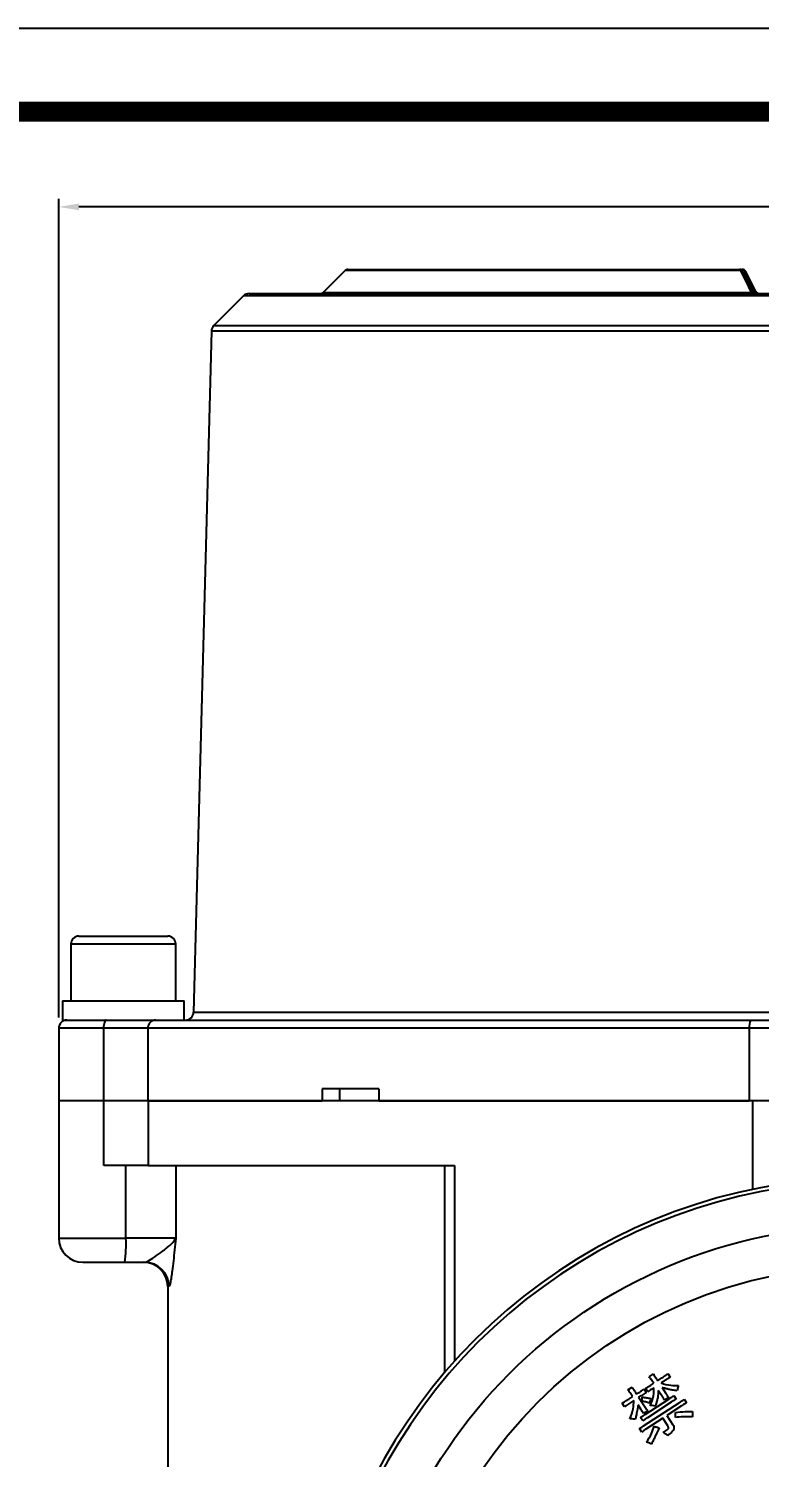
# Model space of a CAD drawing. Header units: millimetres. Extents: x 7829 to 9013, y 2050 to 2917.
# Drawn here: x 8599.3 to 8689.8, y 2739.6 to 2916.6 of the extents above; entities that cross this region are included whole.
import ezdxf

# ---------------------------------------------------------------- set-up
doc = ezdxf.new("R2010")
doc.units = ezdxf.units.MM
doc.layers.add('AM_5', color=3, linetype='Continuous', lineweight=25)
doc.styles.add('工程字', font='gbenor.shx', dxfattribs={"width": 0.707, "bigfont": 'hztxt.shx'})
doc.dimstyles.new('AM_GB$0', dxfattribs={"dimtxt": 3.5, "dimasz": 2.5, "dimexe": 1, "dimexo": 1, "dimgap": 0.5, "dimtad": 1, "dimdsep": 46, "dimtxsty": '工程字', "dimcen": 0, "dimclrd": 256, "dimclre": 256, "dimclrt": 2, "dimadec": 0, "dimazin": 2, "dimtp": 0.1, "dimtm": 0.1, "dimtfac": 0.71, "dimtmove": 0, "dimatfit": 3, "dimfxl": 0, "dimlwd": -1, "dimlwe": -1, "dimarcsym": 0})

# ---------------------------------------------------------------- blocks, each defined once
blk = doc.blocks.new('*D31')
at = {"layer": 'AM_5', "transparency": 16777216}
for p, q in [((8602.99, 2794.08), (8602.99, 2895.52)), ((8818.97, 2894.52), (8605.49, 2894.52)), ((8821.47, 2726.28), (8821.47, 2895.52))]:
    blk.add_line(p, q, dxfattribs=at)
for points in [[(8605.49, 2894.94), (8605.49, 2894.11), (8602.99, 2894.52)], [(8818.97, 2894.94), (8818.97, 2894.11), (8821.47, 2894.52)]]:
    blk.add_solid(points, dxfattribs=at)
at = {"layer": 'Defpoints', "color": 0}
for p in [(8602.99, 2894.52), (8602.99, 2793.08), (8821.47, 2725.28)]:
    blk.add_point(p, dxfattribs=at)
at = {"layer": 'AM_5', "color": 2, "transparency": 16777216, "insert": (8710.95, 2897.52), "char_height": 5, "attachment_point": 5, "style": '工程字'}
blk.add_mtext('215', dxfattribs=at)

msp = doc.modelspace()

# ---------------------------------------------------------------- linework, layer by layer
msp.add_line((9012.977, 2916.611), (7829.102, 2916.611))
at = {"color": 7, "linetype": 'Continuous', "lineweight": 25}
for p, q in [((8638.463, 2886.632), (8638.462, 2886.633)), ((8687.464, 2886.632), (8638.463, 2886.632)), ((8638.815, 2886.779), (8687.316, 2886.779)), ((8687.316, 2886.779), (8687.632, 2886.779)), ((8688.98, 2884.062), (8687.766, 2886.506)), ((8688.063, 2886.279), (8687.879, 2886.279)), ((8689.318, 2884.059), (8688.08, 2886.509)), ((8626.573, 2883.779), (8709.605, 2883.779)), ((8635.746, 2883.925), (8688.812, 2883.925)), ((8688.872, 2884.279), (8689.076, 2884.279)), ((8625.866, 2883.486), (8622.198, 2879.818)), ((8709.666, 2883.486), (8625.866, 2883.486)), ((8621.906, 2879.137), (8619.696, 2794.753)), ((8709.669, 2879.137), (8621.906, 2879.137)), ((8622.198, 2879.818), (8709.645, 2879.818)), ((8605.492, 2804.179), (8616.492, 2804.179)), ((8604.492, 2803.179), (8604.492, 2796.179)), ((8617.492, 2803.179), (8604.492, 2803.179)), ((8617.492, 2796.179), (8617.492, 2803.179)), ((8603.452, 2796.179), (8603.452, 2793.779)), ((8603.452, 2796.179), (8618.532, 2796.179)), ((8618.532, 2793.779), (8618.532, 2796.179)), ((8603.452, 2793.779), (8610.769, 2793.779)), ((8610.769, 2793.779), (8615.008, 2793.779)), ((8615.008, 2793.779), (8688.685, 2793.779)), ((8619.696, 2794.753), (8694.985, 2794.753)), ((8688.685, 2793.779), (8694.985, 2793.779)), ((8602.992, 2792.779), (8602.992, 2783.779)), ((8608.551, 2792.779), (8602.992, 2792.779)), ((8614.019, 2792.779), (8608.551, 2792.779)), ((8608.551, 2792.779), (8608.551, 2783.779)), ((8688.525, 2792.779), (8614.019, 2792.779)), ((8614.019, 2792.779), (8614.019, 2783.779)), ((8694.882, 2792.779), (8688.525, 2792.779)), ((8688.525, 2792.779), (8688.525, 2783.779)), ((8635.611, 2785.279), (8635.611, 2783.779)), ((8642.646, 2785.279), (8635.611, 2785.279)), ((8637.746, 2785.279), (8637.746, 2783.779)), ((8642.646, 2785.279), (8642.646, 2783.779)), ((8602.991, 2783.779), (8602.991, 2766.779)), ((8608.589, 2775.779), (8608.589, 2783.779)), ((8614.019, 2783.779), (8635.611, 2783.779)), ((8614.089, 2783.779), (8614.089, 2775.779)), ((8642.646, 2783.779), (8688.525, 2783.779)), ((8694.882, 2783.779), (8688.525, 2783.779)), ((8688.975, 2772.83), (8688.975, 2783.779)), ((8611.313, 2766.779), (8611.313, 2775.779)), ((8617.486, 2775.779), (8617.486, 2766.779)), ((8650.801, 2750.146), (8650.801, 2775.779)), ((8651.991, 2775.779), (8651.991, 2751.509)), ((8602.991, 2766.779), (8611.313, 2766.779)), ((8617.486, 2766.779), (8611.313, 2766.779)), ((8611.192, 2763.779), (8613.644, 2763.779)), ((8616.491, 2760.779), (8616.491, 2727.779)), ((8616.639, 2760.779), (8616.491, 2760.779)), ((8676.114, 2749.596), (8676.646, 2749.944)), ((8677.158, 2749.102), (8677.69, 2749.45)), ((8677.977, 2749.067), (8677.604, 2748.824)), ((8678.445, 2749.979), (8678.74, 2749.527)), ((8673.497, 2747.964), (8674.03, 2748.313)), ((8675.474, 2748.078), (8675.769, 2747.625)), ((8675.972, 2747.721), (8675.677, 2748.172)), ((8676.332, 2748.563), (8676.679, 2748.789)), ((8676.699, 2748.233), (8676.433, 2748.059)), ((8677.686, 2747.246), (8677.252, 2747.911)), ((8677.714, 2748.251), (8678.131, 2747.612)), ((8679.185, 2747.275), (8679.48, 2746.823)), ((8673.08, 2745.87), (8672.785, 2746.324)), ((8673.708, 2746.887), (8674.08, 2747.131)), ((8674.207, 2746.645), (8673.967, 2746.489)), ((8674.74, 2746.119), (8674.627, 2745.362)), ((8675.139, 2745.508), (8674.74, 2746.119)), ((8674.819, 2747.045), (8675.618, 2745.82)), ((8675.428, 2743.495), (8679.846, 2746.38)), ((8675.637, 2744.921), (8678.564, 2746.832)), ((8678.825, 2746.433), (8675.898, 2744.521)), ((8678.538, 2747.044), (8678.006, 2746.696)), ((8680.108, 2745.98), (8678.298, 2744.797)), ((8680.441, 2746.804), (8680.736, 2746.353)), ((8675.329, 2744.113), (8675.034, 2744.565)), ((8675.941, 2745.385), (8675.409, 2745.037)), ((8677.792, 2744.467), (8675.69, 2743.095)), ((8678.417, 2743.509), (8677.792, 2744.467)), ((8678.298, 2744.797), (8679.062, 2743.626)), ((8675.218, 2742.711), (8674.906, 2743.19))]:
    msp.add_line(p, q, dxfattribs=at)
at = {"const_width": 2.475}
msp.add_lwpolyline([(9002.664, 2906.299), (7880.664, 2906.299), (7880.664, 2060.674), (9002.664, 2060.674)], close=True, dxfattribs=at)
at = {"color": 7, "linetype": 'Continuous', "lineweight": 25, "flags": 128}
for points in [[(8638.463, 2886.632), (8637.754, 2885.927), (8635.746, 2883.925)], [(8688.812, 2883.925), (8688.461, 2884.631), (8687.464, 2886.632)], [(8689.076, 2884.279), (8688.759, 2884.905), (8688.063, 2886.279)], [(8608.857, 2793.779), (8608.797, 2793.76), (8608.74, 2793.703), (8608.687, 2793.61), (8608.641, 2793.486), (8608.603, 2793.334), (8608.575, 2793.162), (8608.557, 2792.974), (8608.551, 2792.779)]]:
    msp.add_lwpolyline(points, dxfattribs=at)
at = {"color": 7, "linetype": 'Continuous', "lineweight": 25}
for radius in [62.5, 57.5]:
    msp.add_circle((8702.991, 2705.779), radius, dxfattribs=at)
for centre, radius, start, end in [((8638.815, 2886.279), 0.5, 90, 134.89033), ((8638.815, 2886.281), 0.497, 90.01697, 135.12131), ((8687.316, 2886.279), 0.5, 26.4508, 90), ((8687.274, 2886.588), 0.195, 13.10002, 77.383), ((8687.512, 2886.332), 0.304, 34.49004, 99.10967), ((8687.632, 2886.279), 0.5, 26.85427, 90), ((8687.595, 2886.311), 0.47, 356.11744, 85.50241), ((8687.855, 2886.405), 0.244, 328.73589, 24.80664), ((8626.573, 2882.779), 1, 90, 135), ((8635.393, 2884.277), 0.498, 270.01441, 315.10313), ((8689.004, 2883.971), 0.197, 193.53948, 257.73724), ((8689.428, 2884.279), 0.5, 205.62928, 269.99901), ((8689.544, 2884.247), 0.47, 176.11744, 265.50241), ((8689.765, 2884.279), 0.5, 206.01411, 263.45389), ((8622.905, 2879.111), 1, 135, 178.5), ((8605.492, 2803.179), 1, 90, 180), ((8616.492, 2803.179), 1, 0, 90), ((8603.992, 2792.779), 1, 90, 180), ((8615.014, 2792.785), 0.994, 90.33103, 180.32725), ((8618.696, 2794.779), 1, 270, 358.5), ((8690.201, 2793.022), 1.693, 153.46864, 188.2684), ((8702.991, 2705.779), 68.5, 98.67897, 171.19414), ((8702.991, 2705.779), 68, 98.67897, 171.19414), ((8605.991, 2766.779), 3, 180, 270), ((8592.601, 2766.03), 18.727, 353.09575, 2.2915), ((8613.491, 2760.779), 3, 0, 90), ((8613.642, 2760.781), 2.997, 359.95096, 89.95088)]:
    msp.add_arc(centre, radius, start, end, dxfattribs=at)
for points, knots in [([(8688.971, 2884.058), (8688.98, 2884.044), (8689.004, 2884.008), (8688.99, 2883.968), (8688.949, 2883.941), (8688.907, 2883.929), (8688.865, 2883.924), (8688.827, 2883.925), (8688.812, 2883.925)], [0, 0, 0, 0, 0.2116988, 0.560524, 0.7199702, 0.8002656, 0.9253612, 1, 1, 1, 1]), ([(8689.309, 2884.055), (8689.297, 2884.079), (8689.26, 2884.151), (8689.15, 2884.227), (8689.076, 2884.279)], [0, 0, 0, 0, 0.33029138, 1, 1, 1, 1]), ([(8613.644, 2763.779), (8613.776, 2763.812), (8614.105, 2763.895), (8614.88, 2764.466), (8615.699, 2765.046), (8616.38, 2765.553), (8616.878, 2765.97), (8617.276, 2766.383), (8617.416, 2766.647), (8617.486, 2766.779)], [0, 0, 0, 0, 0.1242086, 0.3099164, 0.4988312, 0.6150325, 0.7491467, 0.8746176, 1, 1, 1, 1]), ([(8617.486, 2766.779), (8617.437, 2766.284), (8617.34, 2765.31), (8617.197, 2763.92), (8617.061, 2762.769), (8616.935, 2761.891), (8616.824, 2761.276), (8616.722, 2760.861), (8616.667, 2760.806), (8616.639, 2760.779)], [0, 0, 0, 0, 0.1702229, 0.335369, 0.4994502, 0.6280972, 0.749792, 0.8751011, 1, 1, 1, 1]), ([(8605.991, 2763.779), (8606.012, 2763.779), (8606.052, 2763.779), (8606.468, 2763.779), (8607.239, 2763.779), (8608.295, 2763.779), (8609.507, 2763.779), (8610.523, 2763.779), (8611.192, 2763.779)], [0, 0, 0, 0, 0.1279422, 0.2532439, 0.4969716, 0.6243175, 0.7525598, 1, 1, 1, 1]), ([(8676.679, 2748.789), (8676.578, 2748.944), (8676.399, 2749.219), (8676.201, 2749.481), (8676.114, 2749.596)], [0, 0, 0, 0, 0.560042, 1, 1, 1, 1]), ([(8676.646, 2749.944), (8676.737, 2749.785), (8676.901, 2749.499), (8677.079, 2749.224), (8677.158, 2749.102)], [0, 0, 0, 0, 0.5599805, 1, 1, 1, 1]), ([(8677.69, 2749.45), (8677.833, 2749.546), (8678.089, 2749.716), (8678.336, 2749.899), (8678.445, 2749.979)], [0, 0, 0, 0, 0.559983, 1, 1, 1, 1]), ([(8678.74, 2749.527), (8678.595, 2749.445), (8678.337, 2749.298), (8678.087, 2749.138), (8677.977, 2749.067)], [0, 0, 0, 0, 0.5599801, 1, 1, 1, 1]), ([(8674.08, 2747.131), (8673.976, 2747.289), (8673.789, 2747.573), (8673.587, 2747.845), (8673.497, 2747.964)], [0, 0, 0, 0, 0.5600035, 1, 1, 1, 1]), ([(8674.03, 2748.313), (8674.124, 2748.148), (8674.294, 2747.854), (8674.478, 2747.569), (8674.559, 2747.443)], [0, 0, 0, 0, 0.5599842, 1, 1, 1, 1]), ([(8674.559, 2747.443), (8674.732, 2747.558), (8675.042, 2747.763), (8675.342, 2747.982), (8675.474, 2748.078)], [0, 0, 0, 0, 0.5599884, 1, 1, 1, 1]), ([(8675.769, 2747.625), (8675.589, 2747.521), (8675.268, 2747.335), (8674.956, 2747.133), (8674.819, 2747.045)], [0, 0, 0, 0, 0.5599824, 1, 1, 1, 1]), ([(8675.677, 2748.172), (8675.802, 2748.241), (8676.025, 2748.364), (8676.238, 2748.502), (8676.332, 2748.563)], [0, 0, 0, 0, 0.5599737, 1, 1, 1, 1]), ([(8676.433, 2748.059), (8676.345, 2747.999), (8676.188, 2747.891), (8676.038, 2747.773), (8675.972, 2747.721)], [0, 0, 0, 0, 0.5599755, 1, 1, 1, 1]), ([(8676.255, 2746.008), (8676.424, 2746.407), (8676.725, 2747.121), (8676.707, 2747.893), (8676.699, 2748.233)], [0, 0, 0, 0, 0.5600919, 1, 1, 1, 1]), ([(8677.252, 2747.911), (8677.242, 2747.686), (8677.225, 2747.315), (8677.138, 2746.805), (8677.017, 2746.384), (8676.931, 2746.106), (8676.888, 2745.967)], [0, 0, 0, 0, 0.3400708, 0.5599006, 0.7799426, 1, 1, 1, 1]), ([(8677.604, 2748.824), (8678, 2748.703), (8678.708, 2748.487), (8679.445, 2748.517), (8679.769, 2748.531)], [0, 0, 0, 0, 0.560103, 1, 1, 1, 1]), ([(8678.006, 2746.696), (8677.95, 2746.801), (8677.849, 2746.987), (8677.736, 2747.167), (8677.686, 2747.246)], [0, 0, 0, 0, 0.5599827, 1, 1, 1, 1]), ([(8679.605, 2747.852), (8679.387, 2747.878), (8679.028, 2747.919), (8678.536, 2748.028), (8678.123, 2748.134), (8677.85, 2748.212), (8677.714, 2748.251)], [0, 0, 0, 0, 0.33995033, 0.55995726, 0.77998286, 1, 1, 1, 1]), ([(8678.131, 2747.612), (8678.205, 2747.504), (8678.337, 2747.312), (8678.477, 2747.126), (8678.538, 2747.044)], [0, 0, 0, 0, 0.5599753, 1, 1, 1, 1]), ([(8678.564, 2746.832), (8678.682, 2746.913), (8678.892, 2747.056), (8679.096, 2747.208), (8679.185, 2747.275)], [0, 0, 0, 0, 0.5599899, 1, 1, 1, 1]), ([(8679.769, 2748.531), (8679.719, 2748.409), (8679.629, 2748.191), (8679.612, 2747.956), (8679.605, 2747.852)], [0, 0, 0, 0, 0.5605418, 1, 1, 1, 1]), ([(8672.785, 2746.324), (8672.959, 2746.425), (8673.27, 2746.608), (8673.574, 2746.802), (8673.708, 2746.887)], [0, 0, 0, 0, 0.5599921, 1, 1, 1, 1]), ([(8673.967, 2746.489), (8673.799, 2746.377), (8673.5, 2746.176), (8673.208, 2745.964), (8673.08, 2745.87)], [0, 0, 0, 0, 0.5599974, 1, 1, 1, 1]), ([(8673.71, 2744.384), (8673.886, 2744.789), (8674.2, 2745.512), (8674.205, 2746.298), (8674.207, 2746.645)], [0, 0, 0, 0, 0.5594491, 1, 1, 1, 1]), ([(8675.409, 2745.037), (8675.363, 2745.128), (8675.282, 2745.29), (8675.183, 2745.441), (8675.139, 2745.508)], [0, 0, 0, 0, 0.5598366, 1, 1, 1, 1]), ([(8675.22, 2746.547), (8675.239, 2746.643), (8675.272, 2746.814), (8675.264, 2746.989), (8675.261, 2747.065)], [0, 0, 0, 0, 0.5601578, 1, 1, 1, 1]), ([(8676.188, 2746.343), (8676.01, 2746.393), (8675.692, 2746.483), (8675.364, 2746.527), (8675.22, 2746.547)], [0, 0, 0, 0, 0.5600114, 1, 1, 1, 1]), ([(8675.261, 2747.065), (8675.457, 2747.04), (8675.807, 2746.996), (8676.155, 2746.94), (8676.308, 2746.915)], [0, 0, 0, 0, 0.5599939, 1, 1, 1, 1]), ([(8675.618, 2745.82), (8675.675, 2745.737), (8675.777, 2745.588), (8675.891, 2745.447), (8675.941, 2745.385)], [0, 0, 0, 0, 0.5599497, 1, 1, 1, 1]), ([(8676.308, 2746.915), (8676.291, 2746.807), (8676.262, 2746.614), (8676.21, 2746.426), (8676.188, 2746.343)], [0, 0, 0, 0, 0.55991264, 1, 1, 1, 1]), ([(8676.888, 2745.967), (8676.771, 2745.991), (8676.562, 2746.035), (8676.349, 2746.016), (8676.255, 2746.008)], [0, 0, 0, 0, 0.5596419, 1, 1, 1, 1]), ([(8679.48, 2746.823), (8679.357, 2746.752), (8679.136, 2746.626), (8678.92, 2746.492), (8678.825, 2746.433)], [0, 0, 0, 0, 0.5600147, 1, 1, 1, 1]), ([(8679.846, 2746.38), (8679.959, 2746.456), (8680.161, 2746.592), (8680.356, 2746.739), (8680.441, 2746.804)], [0, 0, 0, 0, 0.559975, 1, 1, 1, 1]), ([(8680.736, 2746.353), (8680.617, 2746.287), (8680.404, 2746.169), (8680.198, 2746.037), (8680.108, 2745.98)], [0, 0, 0, 0, 0.5599786, 1, 1, 1, 1]), ([(8674.387, 2744.334), (8674.261, 2744.348), (8674.036, 2744.373), (8673.809, 2744.381), (8673.71, 2744.384)], [0, 0, 0, 0, 0.5599722, 1, 1, 1, 1]), ([(8674.627, 2745.362), (8674.59, 2745.168), (8674.524, 2744.822), (8674.429, 2744.483), (8674.387, 2744.334)], [0, 0, 0, 0, 0.5599375, 1, 1, 1, 1]), ([(8675.034, 2744.565), (8675.148, 2744.628), (8675.353, 2744.741), (8675.55, 2744.866), (8675.637, 2744.921)], [0, 0, 0, 0, 0.5599857, 1, 1, 1, 1]), ([(8675.898, 2744.521), (8675.79, 2744.447), (8675.597, 2744.315), (8675.411, 2744.175), (8675.329, 2744.113)], [0, 0, 0, 0, 0.5599868, 1, 1, 1, 1]), ([(8679.37, 2744.55), (8679.379, 2744.665), (8679.395, 2744.87), (8679.388, 2745.076), (8679.385, 2745.166)], [0, 0, 0, 0, 0.5600111, 1, 1, 1, 1]), ([(8681.478, 2744.636), (8681.083, 2744.646), (8680.378, 2744.666), (8679.678, 2744.586), (8679.37, 2744.55)], [0, 0, 0, 0, 0.5597426, 1, 1, 1, 1]), ([(8679.385, 2745.166), (8679.779, 2745.214), (8680.482, 2745.299), (8681.19, 2745.296), (8681.502, 2745.295)], [0, 0, 0, 0, 0.5600491, 1, 1, 1, 1]), ([(8681.502, 2745.295), (8681.486, 2745.172), (8681.457, 2744.953), (8681.471, 2744.733), (8681.478, 2744.636)], [0, 0, 0, 0, 0.5600419, 1, 1, 1, 1]), ([(8674.906, 2743.19), (8675.005, 2743.244), (8675.182, 2743.34), (8675.353, 2743.447), (8675.428, 2743.495)], [0, 0, 0, 0, 0.55998, 1, 1, 1, 1]), ([(8675.69, 2743.095), (8675.597, 2743.03), (8675.43, 2742.913), (8675.283, 2742.773), (8675.218, 2742.711)], [0, 0, 0, 0, 0.55997, 1, 1, 1, 1]), ([(8675.788, 2741.49), (8676.01, 2741.839), (8676.406, 2742.462), (8676.633, 2743.164), (8676.733, 2743.473)], [0, 0, 0, 0, 0.5596771, 1, 1, 1, 1]), ([(8677.374, 2743.247), (8677.258, 2743.022), (8677.069, 2742.653), (8676.824, 2742.129), (8676.613, 2741.688), (8676.472, 2741.394), (8676.402, 2741.247)], [0, 0, 0, 0, 0.339984, 0.5599905, 0.7799946, 1, 1, 1, 1]), ([(8676.733, 2743.473), (8676.852, 2743.428), (8677.064, 2743.349), (8677.279, 2743.278), (8677.374, 2743.247)], [0, 0, 0, 0, 0.5599886, 1, 1, 1, 1]), ([(8677.836, 2742.714), (8678.004, 2742.816), (8678.213, 2742.944), (8678.452, 2743.106), (8678.545, 2743.236), (8678.492, 2743.386), (8678.442, 2743.468), (8678.417, 2743.509)], [0, 0, 0, 0, 0.50185783, 0.62727177, 0.74948836, 0.87458858, 1, 1, 1, 1]), ([(8678.415, 2742.293), (8678.313, 2742.379), (8678.13, 2742.534), (8677.926, 2742.659), (8677.836, 2742.714)], [0, 0, 0, 0, 0.559965, 1, 1, 1, 1]), ([(8679.062, 2743.626), (8679.097, 2743.566), (8679.168, 2743.446), (8679.206, 2743.235), (8679.155, 2743.026), (8678.897, 2742.693), (8678.629, 2742.471), (8678.415, 2742.293)], [0, 0, 0, 0, 0.1251437, 0.2499572, 0.3745533, 0.4996142, 1, 1, 1, 1]), ([(8676.402, 2741.247), (8676.291, 2741.301), (8676.092, 2741.397), (8675.881, 2741.461), (8675.788, 2741.49)], [0, 0, 0, 0, 0.5599294, 1, 1, 1, 1])]:
    msp.add_open_spline(points, degree=3, knots=knots, dxfattribs=at)
for points in [[(8608.589, 2783.779), (8607.807, 2783.779), (8606.242, 2783.779), (8604.445, 2783.779), (8603.224, 2783.779), (8603.069, 2783.779), (8602.991, 2783.779)], [(8614.089, 2783.779), (8613.915, 2783.779), (8613.568, 2783.779), (8612.317, 2783.779), (8610.653, 2783.779), (8609.277, 2783.779), (8608.589, 2783.779)], [(8688.975, 2783.779), (8685.883, 2783.779), (8679.699, 2783.779), (8670.721, 2783.779), (8662.085, 2783.779), (8653.902, 2783.779), (8646.257, 2783.779), (8639.235, 2783.779), (8632.913, 2783.779), (8627.362, 2783.779), (8622.636, 2783.779), (8618.811, 2783.779), (8615.841, 2783.779), (8614.673, 2783.779), (8614.089, 2783.779)], [(8695.36, 2783.779), (8695.081, 2783.779), (8694.524, 2783.779), (8693.01, 2783.779), (8691.141, 2783.779), (8689.697, 2783.779), (8688.975, 2783.779)], [(8614.089, 2775.779), (8613.915, 2775.779), (8613.568, 2775.779), (8612.317, 2775.779), (8610.653, 2775.779), (8609.277, 2775.779), (8608.589, 2775.779)], [(8614.089, 2775.779), (8614.652, 2775.779), (8615.776, 2775.779), (8618.606, 2775.779), (8622.239, 2775.779), (8626.721, 2775.779), (8631.981, 2775.779), (8637.983, 2775.779), (8644.616, 2775.779), (8649.533, 2775.779), (8651.991, 2775.779)]]:
    msp.add_open_spline(points, degree=3, dxfattribs=at)

# ---------------------------------------------------------------- dimensions: what is measured, and where the dimension line sits
at = {"layer": 'AM_5'}
dim = msp.add_linear_dim(base=(8602.99, 2894.525), p1=(8821.47, 2725.279), p2=(8602.99, 2793.079), text='215', dimstyle='AM_GB$0', override={"dimtxt": 5}, dxfattribs=at)
dim.commit()
dim.dimension.update_dxf_attribs({"geometry": '*D31', "text_midpoint": (8710.948, 2894.525), "dimtype": 160})

doc.saveas('drawing.dxf')
